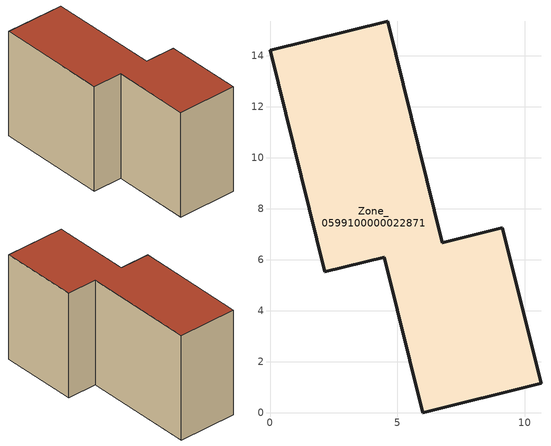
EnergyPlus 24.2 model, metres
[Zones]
Zone_0599100000022871
 floor ground (C_G): 6.76,6.67 9.11,7.25 10.63,1.15 5.99,0 4.49,6.1 2.15,5.53 0,14.22 4.61,15.36 z0
 wall outside (C_F): 4.61,15.36 0,14.22 2.15,5.53 4.49,6.1 5.99,0 10.63,1.15 9.11,7.25 6.76,6.67 4.61,15.36 z0:8.65
 roof outside (C_R): 6.76,6.67 4.61,15.36 0,14.22 2.15,5.53 4.49,6.1 5.99,0 10.63,1.15 9.11,7.25 z8.65
[BUILDING]
Pand.0599100000022871: North Axis=0; Terrain=City; Loads Convergence Tolerance Value=0.04; Temperature Convergence Tolerance Value=0.4; Solar Distribution=FullExterior; Maximum Number of Warmup Days=25; Minimum Number of Warmup Days=1
[Site:Location]
Rotterdam.The.Hague.AP_ZH_NLD Design_Conditions: Latitude=51.96; Longitude=4.45; Time Zone=1; Elevation=-4.5
[SITE:GROUNDTEMPERATURE:BUILDINGSURFACE]
18, 18, 18, 18, 18, 18, 18, 18, 18, 18, 18, 18
[MATERIAL] Thermal Absorptance=0.9; Solar Absorptance=0.7; Visible Absorptance=0.7
Name | Roughness | Thickness | Conductivity | Density | Specific Heat
G.TI.1965-1974 | MediumSmooth | 0.15 | 0.882353 | 540 | 1210
F.TI.1965-1974 | Rough | 0.3 | 0.697674 | 1920 | 840
R.TI.1965-1974 | MediumRough | 0.2 | 0.232558 | 1500 | 1000
[CONSTRUCTION]
C_G: G.TI.1965-1974
C_F: F.TI.1965-1974
C_R: R.TI.1965-1974
[ZONE]
Zone_0599100000022871: Type=1; Multiplier=1; Ceiling Height=Autocalculate; Volume=Autocalculate; Floor Area=autocalculate; Part of Total Floor Area=Yes
[ZONEINFILTRATION:DESIGNFLOWRATE]
Infil_Zone_0599100000022871: Zone or ZoneList or Space or SpaceList=Zone_0599100000022871; Schedule=AlwaysOn; Design Flow Rate Calculation Method=Flow/Area; Flow Rate per Floor Area=0.003; Constant Term Coefficient=1; Temperature Term Coefficient=0; Velocity Term Coefficient=0; Velocity Squared Term Coefficient=0
[HVACTEMPLATE:ZONE:IDEALLOADSAIRSYSTEM]
Zone_0599100000022871: Maximum Heating Supply Air Temperature=50; Minimum Cooling Supply Air Temperature=13; Maximum Heating Supply Air Humidity Ratio=0.0156; Minimum Cooling Supply Air Humidity Ratio=0.0077; Heating Limit=NoLimit; Cooling Limit=NoLimit; Dehumidification Control Type=ConstantSensibleHeatRatio; Cooling Sensible Heat Ratio=0.7; Dehumidification Setpoint=60; Humidification Control Type=None; Humidification Setpoint=30; Outdoor Air Method=None; Outdoor Air Flow Rate per Person=0.00944; Outdoor Air Flow Rate per Zone Floor Area=0; Outdoor Air Flow Rate per Zone=0; Demand Controlled Ventilation Type=None; Outdoor Air Economizer Type=NoEconomizer; Heat Recovery Type=None; Sensible Heat Recovery Effectiveness=0.7; Latent Heat Recovery Effectiveness=0.65
[ZONECONTROL:THERMOSTAT]
ThermostatControl_Zone_0599100000022871: Zone or ZoneList=Zone_0599100000022871; Control Type Schedule=DualSetpointControlType; Control 1=Thermostat_Zone_0599100000022871; Temperature Difference Between Cutout And Setpoint=0
[THERMOSTATSETPOINT:DUALSETPOINT]
Thermostat_Zone_0599100000022871: Heating Setpoint Temperature Schedule=HeatingSetpoint_Zone_0599100000022871; Cooling Setpoint Temperature Schedule=CoolingSetpoint_Zone_0599100000022871
[SCHEDULE:COMPACT]
HeatingSetpoint_Zone_0599100000022871: Through: 12/31, For: AllDays, Until: 24:00, 21
CoolingSetpoint_Zone_0599100000022871: Through: 12/31, For: AllDays, Until: 24:00, 24
DualSetpointControlType: Through: 12/31, For: AllDays, Until: 24:00, 4
AlwaysOn: Through: 12/31, For: AllDays, Until: 24:00, 1
